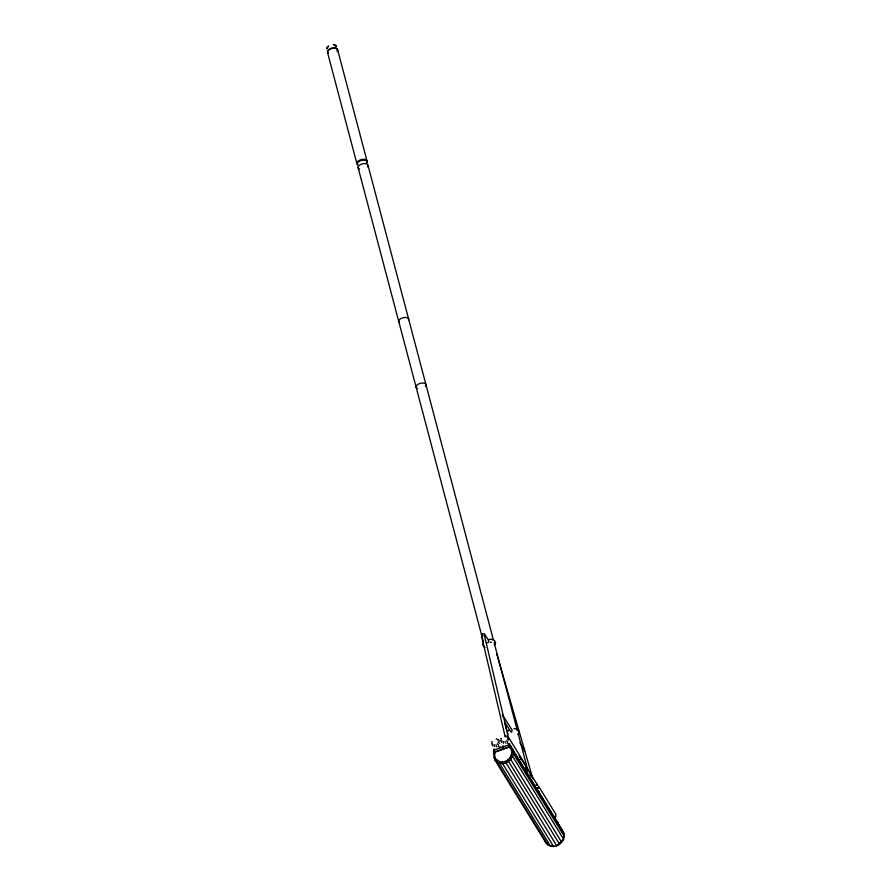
<?xml version="1.0" encoding="UTF-8"?>
<svg xmlns="http://www.w3.org/2000/svg" width="891" height="891" viewBox="0 0 891 891"><rect width="100%" height="100%" fill="white"/><g stroke="black" fill="none" stroke-linecap="round" stroke-linejoin="round"><path stroke-width="1.34" d="M494.349 746.535L494.349 744.921M503.471 743.294L503.471 741.68M494.806 752.249L493.948 750.166L509.34 744.698L509.284 747.115L494.806 752.249L494.683 756.515L495.585 758.82L499.628 761.705L499.495 763.275L550.504 846.127C559.459 848.655 568.258 837.618 562.188 829.967L511.167 747.103L509.819 746.524L494.427 751.982L493.592 753.341L494.906 760.001L545.927 842.853L547.865 844.891L550.504 846.127L551.317 845.659M496.499 746.825L495.953 744.742M499.628 761.705C507.558 763.966 515.41 754.076 509.841 747.349L509.284 747.115M509.841 747.349L511.167 747.103C518.183 755.768 505.765 768.053 496.844 762.028L497.301 760.613M492.467 745.734L492.99 744.341M494.427 753.129L494.939 751.737M501.588 742.493L502.112 741.1M502.88 716.72L503.07 715.495M524.264 751.458L524.465 750.233M484.103 635.684L484.336 634.927L508.65 738.739M536.17 785.049L536.827 783.88M495.585 758.82L494.906 760.001L496.844 762.028M505.152 761.426L556.752 845.804L563.68 839.277L512.67 756.414L511.267 755.657M483.468 642.511L482.699 645.028L485.038 647.623M530.368 775.76L531.092 774.702L527.093 768.488M561.742 832.138L562.488 831.091M326.696 48.76L327.598 47.546M326.83 48.025L327.699 46.989M328.044 46.544L328.634 45.853M491.431 744.096L492.233 743.161M500.553 740.867L501.355 739.92M493.38 751.492L494.193 750.545M502.502 748.262L503.315 747.315M555.316 815.633L556.118 814.686L538.632 786.274M557.276 823.028L558.078 822.081M554.024 845.938L553.578 846.45L502.569 763.587L502.346 761.994M327.287 47.268L328.044 46.41M494.46 645.296C498.058 641.654 492.188 637.945 488.669 639.549M518.083 734.73C521.224 731.812 517.159 727.925 513.784 728.771M494.683 756.515L493.892 757.383L547.865 844.891M493.892 754.477L494.683 753.652M507.447 731.544L509.474 729.974M563.491 837.005L564.304 836.337L513.294 753.474L511.813 753.062M496.153 739.252L496.822 738.717M505.275 736.011L505.943 735.476M498.102 746.647L498.771 746.112M507.224 743.406L507.903 742.871M538.665 792.79L539.601 792.077L538.364 792.344M493.592 753.341L494.46 752.817M525.645 767.942L526.692 767.407M491.498 742.069L492.289 741.68M500.619 738.839L501.41 738.45M493.458 749.465L494.238 749.075M502.58 746.224L503.359 745.834M525.49 768.733L526.269 768.343M555.26 817.103L556.051 816.713M506.634 736.59L507.814 736.278M497.512 739.831L498.693 739.519M508.583 743.985L509.775 743.673M499.461 747.226L500.653 746.914M536.404 784.96L537.596 784.648M536.872 787.711L537.796 787.544M545.927 842.853L547.263 842.763M526.403 769.133L527.728 769.044M528.129 775.693L529.466 775.604M561.542 842.028L509.864 758.085M490.384 642.3L491.42 642.322M510.064 748.195L511.467 748.228L563.892 833.508M511.445 750.556L512.871 750.645M507.391 737.781L508.861 737.915L526.347 766.316M498.269 741.011L499.74 741.156M509.34 745.166L510.81 745.31M334.036 44.739L335.083 45.085M526.347 770.604L527.661 771.071M334.671 45.04L335.907 45.486M333.223 44.572L334.025 44.873M335.083 45.463L336.442 46.042M560.829 829.387L562.188 829.967M507.335 739.252L508.783 739.942M498.214 742.493L499.662 743.183M537.106 787.611L538.565 788.312M335.25 45.976L336.653 46.7M502.312 714.604L512.069 730.019L511.724 732.146L510.743 731.823L505.03 722.545M523.708 749.342L524.175 749.665L519.887 742.704M559.425 844.022L507.747 760.079M519.119 755.535L537.874 785.517M506.489 740.61L507.625 741.824M497.367 743.851L498.492 745.065M488.858 640.963L484.336 633.713L481.886 633.69L481.786 637.121L505.242 737.024M519.843 756.715L521.291 759.065M509.34 744.698L560.35 827.561M513.461 752.438L514.92 754.811M516.379 757.172L518.562 760.725M519.776 756.203L521.101 759.555M496.643 654.217L497.301 655.988M544.902 840.246L545.582 841.984M505.074 741.501L505.676 743.049M531.092 774.702L531.972 777.23M497.69 657.179L532.918 778.901M337.711 50.085L367.07 161.193M368.028 165.425L493.414 639.994M494.126 642.678L517.393 730.776M518.105 733.449L527.684 769.701M529.098 775.07L529.811 777.754M358.059 167.475L483.457 642.043M504.963 723.481L506.734 730.152M327.454 52.201L356.801 163.309M488.836 641.631A1.481 1.247 -31.6 0 1 486.43 642.489M357.581 164.557A5.257 2.751 -14.8 0 1 361.768 159.456A5.257 2.751 -14.8 0 1 366.457 162.73M399.458 322.542A5.101 2.673 -14.8 0 1 402.877 317.742A5.101 2.673 -14.8 0 1 408.546 320.003M359.641 169.09A5.101 2.673 -14.8 0 1 359.129 165.492A5.101 2.673 -14.8 0 1 365.767 163.643A5.101 2.673 -14.8 0 1 367.437 166.918M417.623 388.576A5.101 2.673 -14.8 0 1 417.111 384.979A5.101 2.673 -14.8 0 1 423.76 383.119A5.101 2.673 -14.8 0 1 425.43 386.393M328.222 53.449A5.257 2.751 -14.8 0 1 332.41 48.359A5.257 2.751 -14.8 0 1 337.11 51.622M507.792 734.162A5.101 2.673 -14.8 0 1 507.915 733.427M328.233 52.959A5.101 2.673 -14.8 0 1 331.652 48.17A5.101 2.673 -14.8 0 1 337.321 50.431M357.915 165.269A5.101 2.673 -14.8 0 1 361.98 160.324A5.101 2.673 -14.8 0 1 366.535 163.499"/></g></svg>
